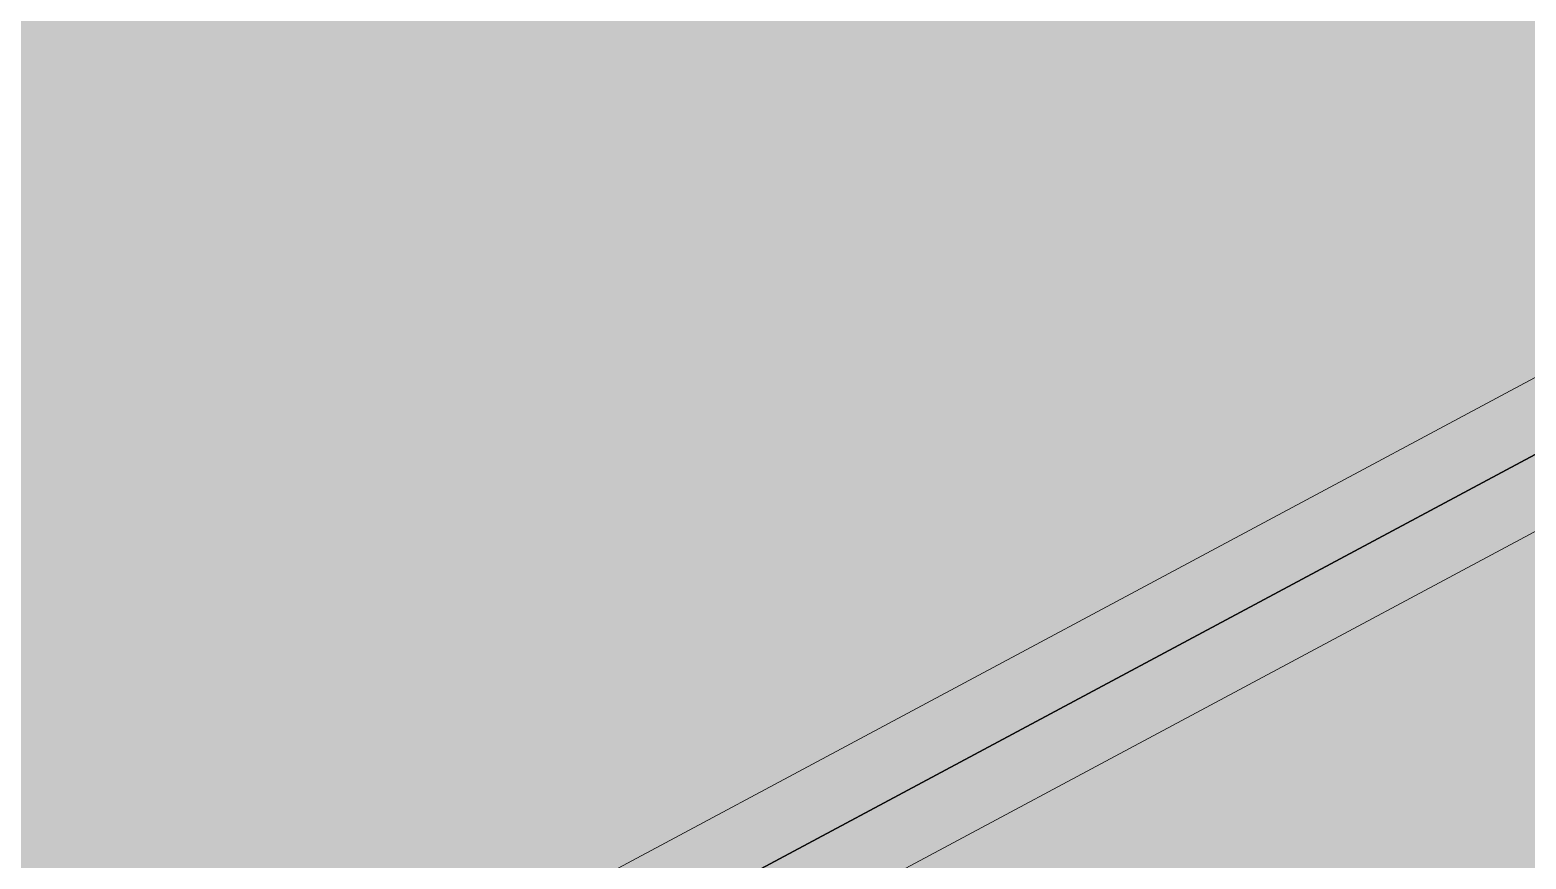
# Model space of a CAD drawing. Header units: millimetres. Extents: x 0 to 224629, y -187555 to 25097.
# Drawn here: x 69024 to 71224, y -161811 to -160592 of the extents above; entities that cross this region are included whole.
import ezdxf

# ---------------------------------------------------------------- set-up
doc = ezdxf.new("R2010")
doc.units = ezdxf.units.MM
doc.linetypes.add('Solid', pattern=[0])
for name, color, linetype, lineweight in [('Inner Walls', 5, 'Solid', 0), ('Three-Bedroom Apartment', 151, 'Solid', 25), ('Two-Bedroom Apartment', 250, 'Solid', 25)]:
    doc.layers.add(name, color=color, linetype=linetype, lineweight=lineweight)

msp = doc.modelspace()

# ---------------------------------------------------------------- hatches: boundary and pattern name
at = {"layer": 'Three-Bedroom Apartment', "linetype": 'Solid', "lineweight": 25}
h = msp.add_hatch(color=150, dxfattribs=at)
h.paths.add_polyline_path([(65876, -156430), (73149, -152536), (80423, -148643), (82015, -151618), (83608, -154594), (80058, -156495), (79869, -156142), (79868, -156140), (79866, -156139), (79865, -156138), (79863, -156137), (79861, -156137), (79859, -156137), (79857, -156137), (79855, -156138), (77023, -157654), (75624, -155041), (74742, -155512), (73861, -155985), (75165, -158422), (75165, -158422), (71969, -160132), (71968, -160134), (71966, -160135), (71965, -160137), (71965, -160138), (71964, -160140), (71964, -160142), (71965, -160144), (71965, -160146), (72248, -160675), (72248, -160675), (69062, -162381), (67469, -159406)], flags=0)
h.paths.add_polyline_path([(79064, -153765), (78828, -153324), (78827, -153323), (78826, -153321), (78824, -153320), (78823, -153320), (78821, -153319), (78819, -153319), (78817, -153320), (78815, -153320), (77377, -154090), (77375, -154091), (77374, -154093), (77373, -154094), (77372, -154096), (77372, -154098), (77372, -154100), (77372, -154102), (77373, -154104), (77609, -154545), (77610, -154546), (77611, -154548), (77613, -154549), (77615, -154549), (77616, -154550), (77618, -154550), (77620, -154549), (77622, -154549), (79060, -153779), (79062, -153778), (79063, -153776), (79064, -153775), (79065, -153773), (79066, -153771), (79066, -153769), (79065, -153767)], flags=0)
at = {"layer": 'Two-Bedroom Apartment', "linetype": 'Solid', "lineweight": 25}
h = msp.add_hatch(color=151, dxfattribs=at)
h.paths.add_polyline_path([(69062, -162381), (75453, -158959), (77046, -161935), (78639, -164910), (80232, -167886), (78483, -168822), (78483, -168822), (78247, -168381), (78246, -168380), (78245, -168378), (78243, -168377), (78241, -168376), (78239, -168376), (78237, -168376), (78235, -168376), (78233, -168377), (76795, -169147), (76794, -169148), (76792, -169149), (76791, -169151), (76790, -169153), (76790, -169155), (76790, -169157), (76790, -169159), (76791, -169160), (77027, -169601), (73840, -171307), (72247, -168332), (70654, -165356)], flags=0)
h.paths.add_polyline_path([(75048, -162426), (73610, -163196), (73608, -163197), (73607, -163198), (73606, -163200), (73605, -163202), (73604, -163204), (73604, -163206), (73605, -163208), (73606, -163210), (73842, -163650), (73843, -163652), (73844, -163653), (73846, -163654), (73847, -163655), (73849, -163656), (73851, -163656), (73853, -163655), (73855, -163654), (75293, -162885), (75295, -162883), (75296, -162882), (75297, -162880), (75298, -162879), (75298, -162877), (75298, -162875), (75298, -162873), (75297, -162871), (75061, -162430), (75060, -162429), (75059, -162427), (75057, -162426), (75055, -162425), (75053, -162425), (75052, -162425), (75050, -162425)], flags=0)

# ---------------------------------------------------------------- linework, layer by layer
at = {"layer": 'Inner Walls', "color": 47, "linetype": 'Solid', "lineweight": 15}
for p, q in [((69235, -162175), (72113, -160634)), ((72296, -160763), (69329, -162351))]:
    msp.add_line(p, q, dxfattribs=at)
at = {"layer": 'Three-Bedroom Apartment', "color": 150, "linetype": 'Solid', "lineweight": 25}
msp.add_line((72248, -160675), (69062, -162381), dxfattribs=at)
at = {"layer": 'Two-Bedroom Apartment', "color": 151, "linetype": 'Solid', "lineweight": 25}
msp.add_line((69062, -162381), (75453, -158959), dxfattribs=at)

doc.saveas('drawing.dxf')
